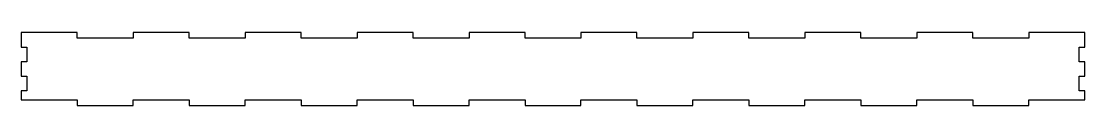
# Model space of a CAD drawing. Header units: millimetres. Extents: x -584 to 0, y -40 to 0.
import ezdxf

# ---------------------------------------------------------------- set-up
doc = ezdxf.new("R2010")
doc.units = ezdxf.units.MM
doc.layers.get('0').update_dxf_attribs({"linetype": 'CONTINUOUS'})

msp = doc.modelspace()

# ---------------------------------------------------------------- linework, layer by layer
msp.add_lwpolyline([(-553.45, -37), (-553.45, -40), (-522.71, -40), (-522.71, -37), (-491.96, -37), (-491.96, -40), (-461.21, -40), (-461.21, -37), (-430.46, -37), (-430.46, -40), (-399.72, -40), (-399.72, -37), (-368.97, -37), (-368.97, -40), (-338.22, -40), (-338.22, -37), (-307.47, -37), (-307.47, -40), (-276.73, -40), (-276.73, -37), (-245.98, -37), (-245.98, -40), (-215.23, -40), (-215.23, -37), (-184.48, -37), (-184.48, -40), (-153.74, -40), (-153.74, -37), (-122.99, -37), (-122.99, -40), (-92.24, -40), (-92.24, -37), (-61.49, -37), (-61.49, -40), (-30.75, -40), (-30.75, -37), (0, -37), (0, -32), (-3, -32), (-3, -24), (0, -24), (0, -16), (-3, -16), (-3, -8), (0, -8), (0, 0), (-30.75, 0), (-30.75, -3), (-61.49, -3), (-61.49, 0), (-92.24, 0), (-92.24, -3), (-122.99, -3), (-122.99, 0), (-153.74, 0), (-153.74, -3), (-184.48, -3), (-184.48, 0), (-215.23, 0), (-215.23, -3), (-245.98, -3), (-245.98, 0), (-276.73, 0), (-276.73, -3), (-307.47, -3), (-307.47, 0), (-338.22, 0), (-338.22, -3), (-368.97, -3), (-368.97, 0), (-399.72, 0), (-399.72, -3), (-430.46, -3), (-430.46, 0), (-461.21, 0), (-461.21, -3), (-491.96, -3), (-491.96, 0), (-522.71, 0), (-522.71, -3), (-553.45, -3), (-553.45, 0), (-584.2, 0), (-584.2, -8), (-581.2, -8), (-581.2, -16), (-584.2, -16), (-584.2, -24), (-581.2, -24), (-581.2, -32), (-584.2, -32), (-584.2, -37)], close=True)

doc.saveas('drawing.dxf')
